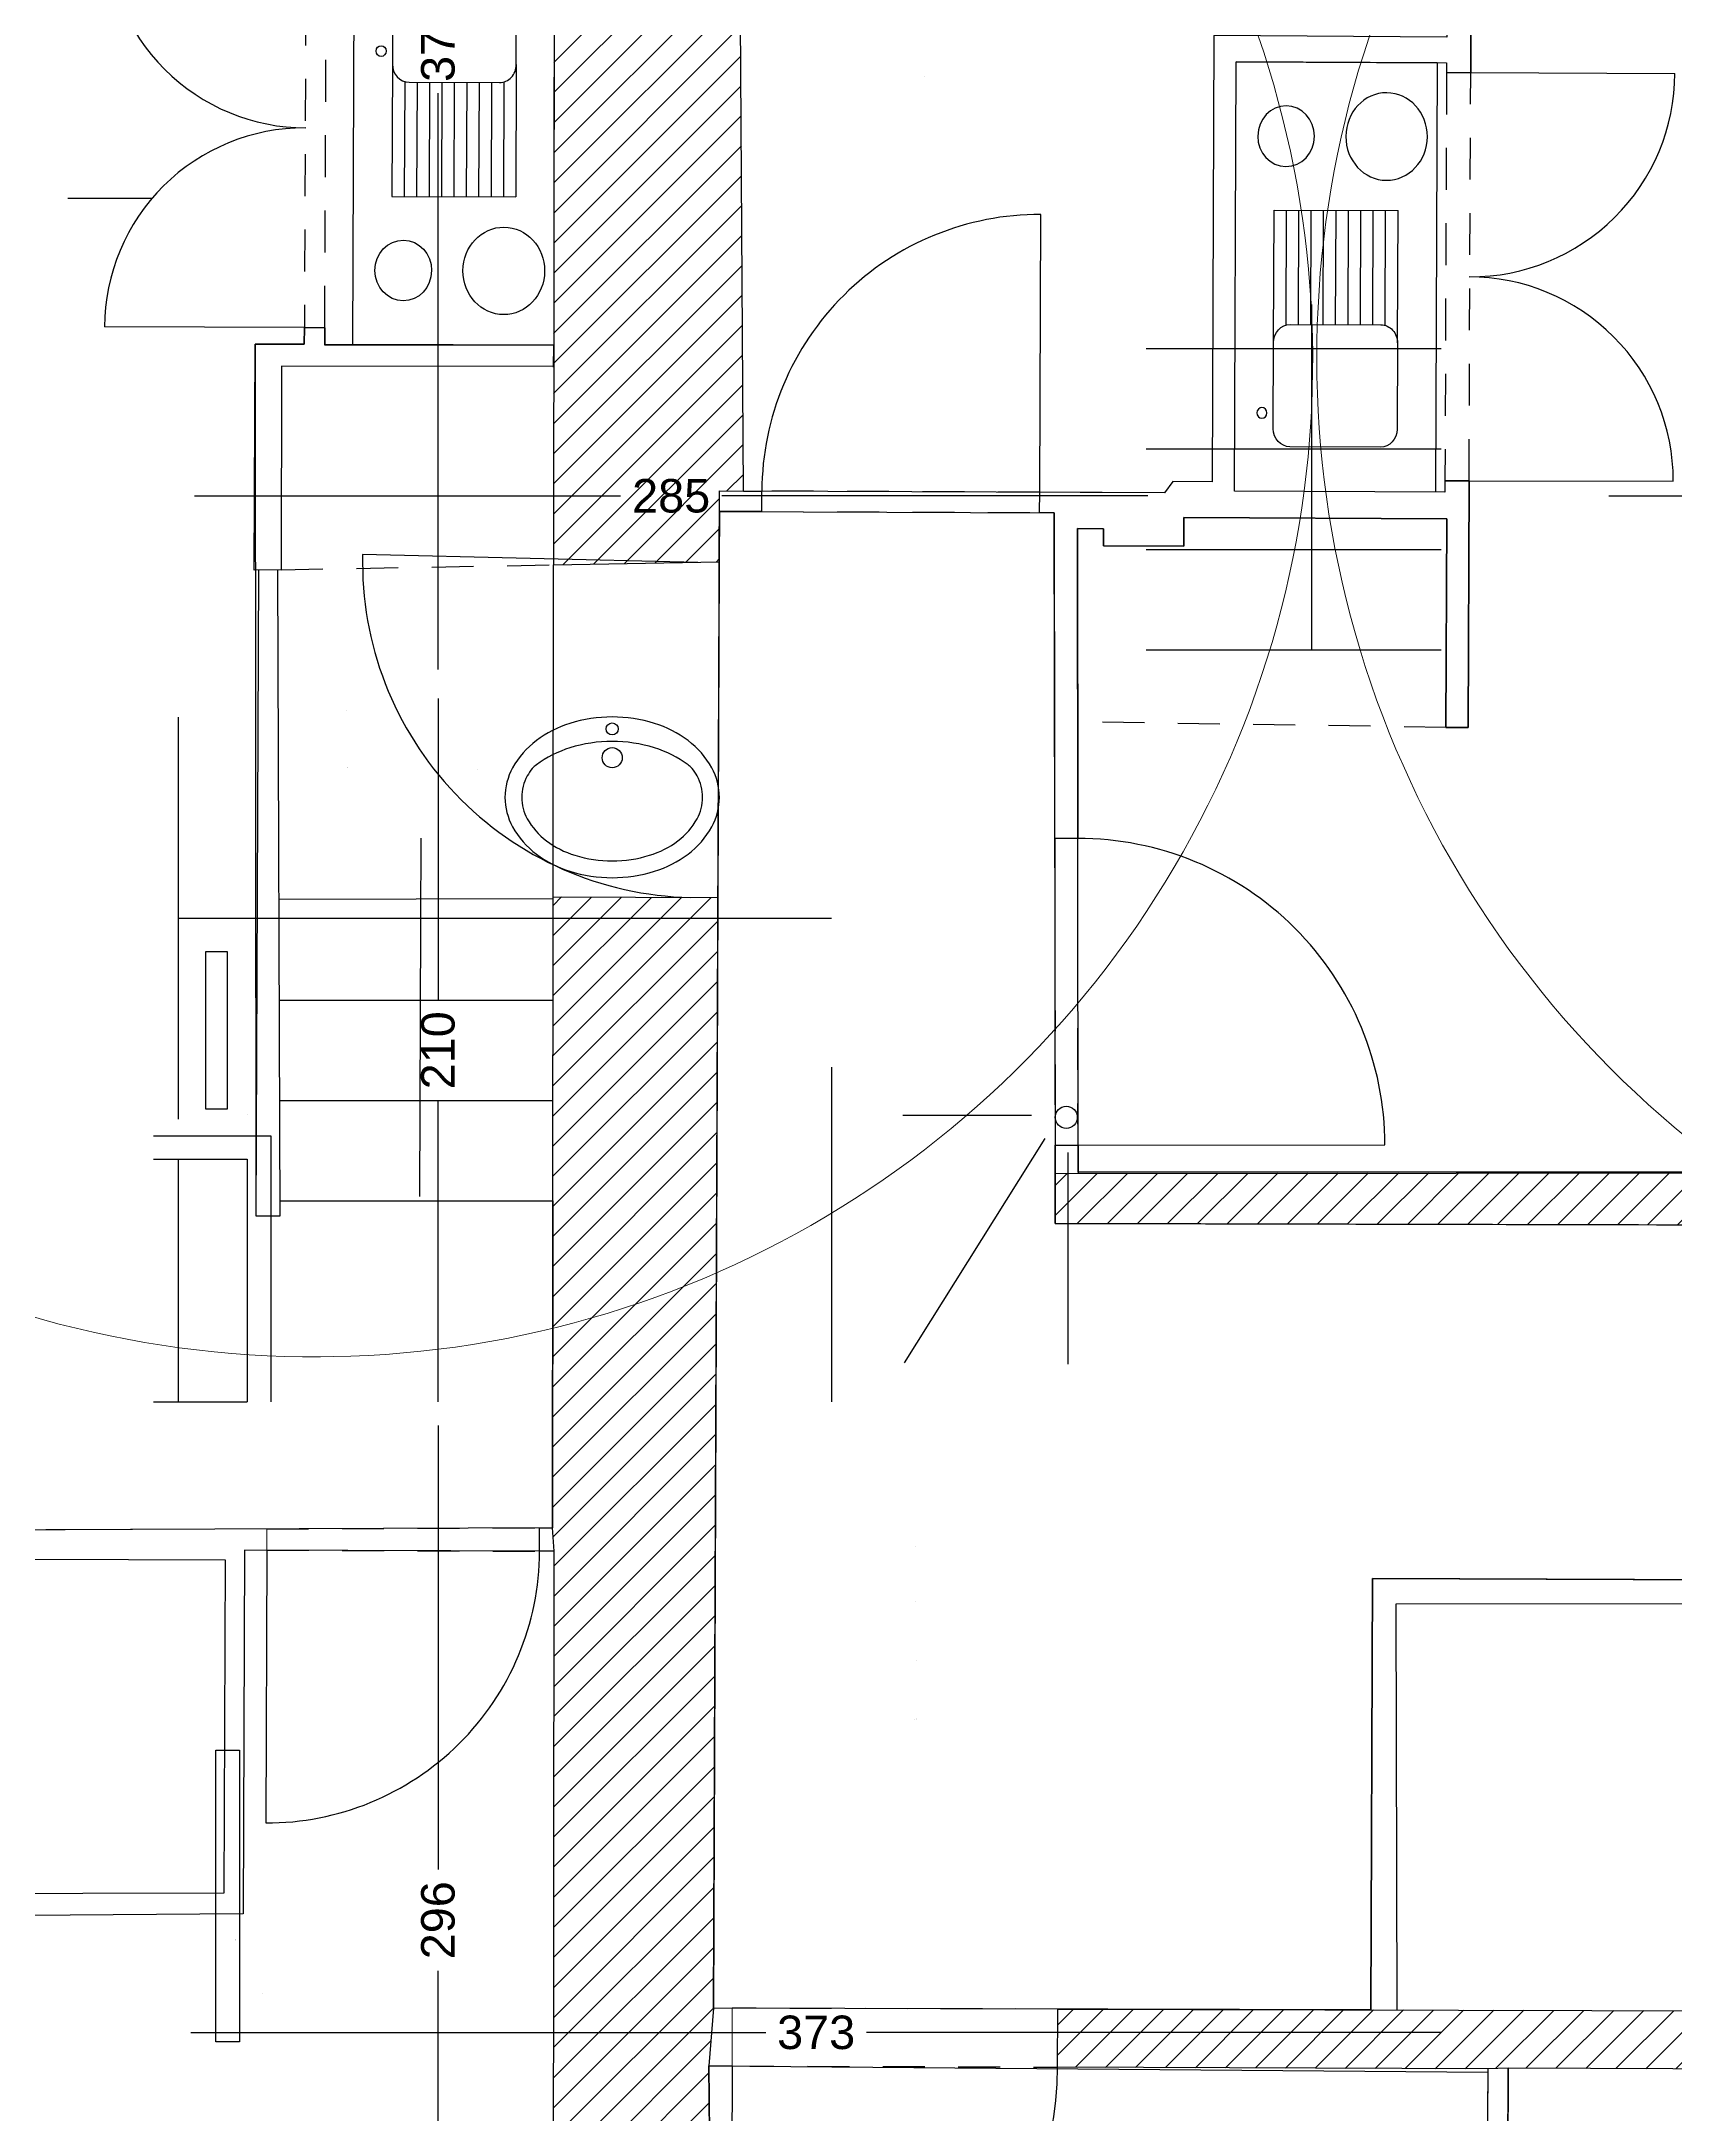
# Model space of a CAD drawing. Header units: metres. Extents: x -305 to 25519, y -357 to 67939.
# Drawn here: x 17.01 to 21.89, y 11.56 to 17.75 of the extents above; entities that cross this region are included whole.
import ezdxf
from ezdxf.enums import TextEntityAlignment as Align

# ---------------------------------------------------------------- set-up
doc = ezdxf.new("R2010")
doc.units = ezdxf.units.M
for name, pattern in [('CACHE', [9.524999999999999, 6.349999999999999, -3.174999999999999]), ('CACHE2', [0.1875, 0.125, -0.0625]), ('PROJECTION', [0.3, 0.12, -0.18])]:
    doc.linetypes.add(name, pattern=pattern)
for name, color, linetype in [('010_mur', 2, 'Continuous'), ('020_cloi', 5, 'Continuous'), ('030_menuiserie', 1, 'Continuous'), ('070_trait-fin', 4, 'Continuous'), ('075_cotation', 10, 'Continuous'), ('077_textes-1', 243, 'Continuous'), ('080_plomb-cvc', 225, 'Continuous')]:
    doc.layers.add(name, color=color, linetype=linetype)
doc.layers.add('020_cloisons', color=5, linetype='Continuous', lineweight=5)
doc.layers.add('091_surfaces', color=60, linetype='Continuous', plot=False)
doc.styles.add('ARIAL', font='arial.ttf')
doc.styles.add('clem', font='swissc.ttf')
doc.styles.get("Standard").update_dxf_attribs({"font": 'arial.ttf'})
doc.dimstyles.get("Standard").update_dxf_attribs({"dimtxt": 10, "dimasz": 8, "dimexe": 50, "dimexo": 20, "dimgap": 4, "dimtad": 1, "dimdec": 0, "dimrnd": 0.5, "dimzin": 9, "dimtxsty": 'Standard', "dimblk": 'ARCHTICK', "dimcen": 0, "dimse1": 1, "dimse2": 1, "dimclrd": 4, "dimclre": 4, "dimclrt": 4, "dimazin": 3, "dimtfac": 1, "dimtdec": 0, "dimtmove": 2, "dimatfit": 3, "dimldrblk": 'NONE', "dimlwd": -1})
pattern_1 = [(45, (-37.410056702258586, -13.210962721703547), (-0.0449012806, 0.0449012806), [])]

# ---------------------------------------------------------------- blocks, each defined once
blk = doc.blocks.new('_ArchTick')
at = {"color": 0, "linetype": 'ByBlock', "const_width": 0.0015}
blk.add_lwpolyline([(-2.665012041860209, -1.479685388051148), (-2.6550120418602092, -1.4696853880511482)], dxfattribs=at)
blk = doc.blocks.new('*D114')
at = {"layer": '075_cotation', "color": 4, "transparency": 16777216}
for p, q in [((17.459352439488292, 11.804025974911493), (19.17488508666028, 11.804025974911493)), ((21.19129085797962, 11.804025974911493), (19.475758210807623, 11.804025974911493))]:
    blk.add_line(p, q, dxfattribs=at)
at = {"layer": 'Defpoints', "color": 0, "transparency": 16777216}
for p in [(17.459352439488292, 13.400140539199631), (21.19129085797962, 13.399977637431443), (21.19129085797962, 11.804025974911493)]:
    blk.add_point(p, dxfattribs=at)
at = {"layer": '075_cotation', "color": 4, "transparency": 16777216, "xscale": 0.08, "yscale": 0.08, "zscale": 8, "rotation": 180}
blk.add_blockref('_ArchTick', (17.459352439488292, 11.804025974911493), dxfattribs=at)
at = {"layer": '075_cotation', "color": 4, "transparency": 16777216, "xscale": 0.08, "yscale": 0.08, "zscale": 8}
blk.add_blockref('_ArchTick', (21.19129085797962, 11.804025974911493), dxfattribs=at)
at = {"layer": '075_cotation', "color": 4, "transparency": 16777216, "insert": (19.32532164873395, 11.804025974911493), "char_height": 0.1, "attachment_point": 5, "style": 'ARIAL'}
blk.add_mtext('\\A1;373', dxfattribs=at)
blk = doc.blocks.new('_None')
blk = doc.blocks.new('*D115')
at = {"layer": '075_cotation', "color": 4, "transparency": 16777216}
for p, q in [((18.19690251520706, 13.617038695068773), (18.19690251520706, 12.290674705509073)), ((18.19690251520706, 10.661732271201764), (18.19690251520706, 11.988096260761463))]:
    blk.add_line(p, q, dxfattribs=at)
at = {"layer": 'Defpoints', "color": 0, "transparency": 16777216}
for p in [(18.19690251520706, 13.617038695068773), (19.459456097268863, 13.617038695068773), (19.459456097268863, 10.661732271201764)]:
    blk.add_point(p, dxfattribs=at)
at = {"layer": '075_cotation', "color": 4, "transparency": 16777216, "xscale": 0.08, "yscale": 0.08, "zscale": 8}
for p, rotation in [((18.19690251520706, 13.617038695068773), 90), ((18.19690251520706, 10.661732271201764), -90.00000000000001)]:
    blk.add_blockref('_ArchTick', p, dxfattribs=dict(at, rotation=rotation))
at = {"layer": '075_cotation', "color": 4, "transparency": 16777216, "insert": (18.19690251520706, 12.139385483135262), "char_height": 0.1, "attachment_point": 5, "rotation": 90, "style": 'ARIAL'}
blk.add_mtext('\\A1;296', dxfattribs=at)
blk = doc.blocks.new('*D116')
at = {"layer": '075_cotation', "color": 4, "transparency": 16777216}
for p, q in [((18.19690251520727, 15.787100543855063), (18.19690251520727, 14.888222416187704)), ((18.19690251520727, 13.687038695068773), (18.19690251520727, 14.585916822736133))]:
    blk.add_line(p, q, dxfattribs=at)
at = {"layer": 'Defpoints', "color": 0, "transparency": 16777216}
for p in [(18.196902515206613, 15.787100543855063), (18.19690251520727, 15.787100543855063), (18.196902515206613, 13.687038695068773)]:
    blk.add_point(p, dxfattribs=at)
at = {"layer": '075_cotation', "color": 4, "transparency": 16777216, "xscale": 0.08, "yscale": 0.08, "zscale": 8}
for p, rotation in [((18.19690251520727, 15.787100543855063), 90), ((18.19690251520727, 13.687038695068773), -90.00000000000001)]:
    blk.add_blockref('_ArchTick', p, dxfattribs=dict(at, rotation=rotation))
at = {"layer": '075_cotation', "color": 4, "transparency": 16777216, "insert": (18.19690251520727, 14.737069619461904), "char_height": 0.1, "attachment_point": 5, "rotation": 90, "style": 'ARIAL'}
blk.add_mtext('\\A1;210', dxfattribs=at)
blk = doc.blocks.new('*D117')
at = {"layer": '075_cotation', "color": 4, "transparency": 16777216}
for p, q in [((18.19690251520749, 19.61601189574955), (18.19690251520749, 17.89550045693937)), ((18.19690251520749, 15.874525170925923), (18.19690251520749, 17.595036609736102))]:
    blk.add_line(p, q, dxfattribs=at)
at = {"layer": 'Defpoints', "color": 0, "transparency": 16777216}
for p in [(18.19690251520749, 19.61601189574955), (18.356142646863308, 19.61601189574955), (18.35565741491796, 15.874525170925923)]:
    blk.add_point(p, dxfattribs=at)
at = {"layer": '075_cotation', "color": 4, "transparency": 16777216, "xscale": 0.08, "yscale": 0.08, "zscale": 8}
for p, rotation in [((18.19690251520749, 19.61601189574955), 90), ((18.19690251520749, 15.874525170925923), -90.00000000000001)]:
    blk.add_blockref('_ArchTick', p, dxfattribs=dict(at, rotation=rotation))
at = {"layer": '075_cotation', "color": 4, "transparency": 16777216, "insert": (18.19690251520749, 17.745268533337722), "char_height": 0.1, "attachment_point": 5, "rotation": 90, "style": 'ARIAL'}
blk.add_mtext('\\A1;374', dxfattribs=at)
blk = doc.blocks.new('*D118')
at = {"layer": '075_cotation', "color": 4, "transparency": 16777216}
for p, q in [((17.46937418940783, 16.39227885293585), (18.740864940715902, 16.39227885293585)), ((20.31575269065972, 16.39227885293585), (19.044261939351642, 16.39227885293585))]:
    blk.add_line(p, q, dxfattribs=at)
at = {"layer": 'Defpoints', "color": 0, "transparency": 16777216}
for p in [(17.46937418940783, 16.41170408116406), (20.31575269065972, 16.41140475308347), (17.46937418940783, 16.39227885293585)]:
    blk.add_point(p, dxfattribs=at)
at = {"layer": '075_cotation', "color": 4, "transparency": 16777216, "xscale": 0.08, "yscale": 0.08, "zscale": 8, "rotation": 180}
blk.add_blockref('_ArchTick', (17.46937418940783, 16.39227885293585), dxfattribs=at)
at = {"layer": '075_cotation', "color": 4, "transparency": 16777216, "xscale": 0.08, "yscale": 0.08, "zscale": 8}
blk.add_blockref('_ArchTick', (20.31575269065972, 16.39227885293585), dxfattribs=at)
at = {"layer": '075_cotation', "color": 4, "transparency": 16777216, "insert": (18.892563440033772, 16.39227885293585), "char_height": 0.1, "attachment_point": 5, "style": 'ARIAL'}
blk.add_mtext('\\A1;285', dxfattribs=at)
blk = doc.blocks.new('*D99')
at = {"layer": '075_cotation', "color": 4, "transparency": 16777216}
for p, q in [((21.691290857979553, 16.39227885293585), (22.0589811331929, 16.39227885293585)), ((22.698895146469, 16.39227885293585), (22.33120487125565, 16.39227885293585))]:
    blk.add_line(p, q, dxfattribs=at)
at = {"layer": 'Defpoints', "color": 0, "transparency": 16777216}
for p in [(22.698895146469, 16.39227885293585), (21.691290857979553, 16.0959891062566), (22.698895146469, 15.951359840764491)]:
    blk.add_point(p, dxfattribs=at)
at = {"layer": '075_cotation', "color": 4, "transparency": 16777216, "xscale": 0.08, "yscale": 0.08, "zscale": 8, "rotation": 180}
blk.add_blockref('_ArchTick', (21.691290857979553, 16.39227885293585), dxfattribs=at)
at = {"layer": '075_cotation', "color": 4, "transparency": 16777216, "xscale": 0.08, "yscale": 0.08, "zscale": 8}
blk.add_blockref('_ArchTick', (22.698895146469, 16.39227885293585), dxfattribs=at)
at = {"layer": '075_cotation', "color": 4, "transparency": 16777216, "insert": (22.19509300222428, 16.39227885293585), "char_height": 0.1, "attachment_point": 5, "style": 'ARIAL'}
blk.add_mtext('\\A1;101', dxfattribs=at)
blk = doc.blocks.new('R+1 Existant')
at = {"layer": '010_mur'}
h = blk.add_hatch(dxfattribs=at)
h.set_pattern_fill('ANSI31', color=4, scale=0.02)
h.set_pattern_definition(pattern_1)
h.paths.add_polyline_path([(-13.54712452687458, 7.868367424609897), (-13.54889003341213, 5.924892285593669), (-13.05424737667596, 5.933618519223819), (-13.05340019593805, 6.145785632439219), (-12.98154450071754, 6.145498714844289), (-12.997186160511228, 8.649966163828793), (-12.984589983760559, 9.198499158337793), (-12.97946217289562, 9.272259181565024), (-12.97119538551986, 11.342588769218422), (-12.894737121839901, 11.342283473185233), (-12.891619306235839, 12.123107812851813), (-11.804457815504467, 12.118766791894162), (-11.805037933875248, 11.982325313996403), (-10.862453014650491, 11.978561590203892), (-10.86187814021232, 12.122532927163702), (-10.807843202213299, 12.122317166687134), (-10.773001586594111, 12.121906286140293), (-10.76979796741136, 12.499809528110632), (-11.57468503097789, 12.500578974907691), (-11.574175238387069, 12.513657684576751), (-11.710971716382447, 12.512307834803943), (-11.711730076350687, 12.498257816173423), (-12.372259680040262, 12.488472950888394), (-12.406210457448362, 12.508731184489733), (-12.499032577815415, 12.506780497131402), (-12.522894778708832, 12.53551147856036), (-12.75520256104322, 12.534364368142851), (-12.75490472290436, 12.608954764991502), (-12.89333176482283, 12.611791117006652), (-12.89440541546373, 12.533398294277722), (-13.19213645064232, 12.484083618377914), (-13.555917248992081, 12.481874511392382), (-13.53863806790749, 8.245270460756148), (-13.6821056631178, 8.242795422472701), (-13.68358072028884, 8.21232620895069), (-17.45094311784687, 8.238737074572128), (-17.45247965153187, 8.272161079279178), (-17.66123324933691, 8.265475588808767), (-17.667951406688697, 8.046615409551015), (-17.64457418415095, 8.046522064645252), (-17.64792629934938, 7.834332621678769), (-17.70812213583715, 7.813687097233343), (-17.71077342823261, 7.776938103502763), (-17.73085103540496, 7.766993138421677), (-17.72243273203716, 7.058094335620117), (-17.271166506367948, 7.056292437790836), (-17.267864582840808, 7.883224280816213)])
h = blk.add_hatch(dxfattribs=at)
h.set_pattern_fill('ANSI31', color=4, scale=0.02)
h.set_pattern_definition(pattern_1)
h.paths.add_polyline_path([(-17.28631225777037, 4.0278565000768864), (-17.282853479815998, 4.128279074980965), (-17.27717608338044, 5.551257401747426), (-17.70455903233418, 5.552963934935979), (-17.69576835363147, 4.812707693754055), (-17.642410968028088, 4.813937359137634), (-17.6404976626908, 4.570802296847541), (-17.668624307553358, 4.568750902070022), (-17.66882697908357, 4.349012606968609), (-17.63964852955334, 4.347505398751091), (-17.6447258035756, 4.029287638598616)])
h.paths.add_polyline_path([(-17.05957412333973, 1.8771274251150323), (-17.29159721039719, 1.875311684591288), (-17.28905162326188, 1.2805417610576844), (-17.68780779870009, 1.2788351032997887), (-17.70714248684529, 1.9790322919921892), (-17.683327140288487, 1.9900867948375534), (-17.681770318876257, 2.007921139913378), (-17.651958623097048, 2.032331365320133), (-17.6267048845669, 2.0314876739429018), (-17.63212304246099, 2.2903299615238213), (-17.66173022365761, 2.291040949538583), (-17.66259093492092, 2.5166002555191516), (-17.6302469513872, 2.518252150009794), (-17.63305131444122, 2.814775279305176), (-17.291143156969987, 2.8180088701953347), (-17.29121598585542, 2.799769645827182), (-17.052459340070378, 2.798816295338329)])
h.paths.add_polyline_path([(-17.61804934940392, -1.2474363171556617), (-17.64577849843881, -0.24323743619926996), (-17.28253657386176, -0.24168277785400316), (-17.278949805787228, -1.0797220553111402), (-13.55084236026767, -1.0946083200108843), (-13.5466908650543, 2.9794908102945192), (-13.55150182396322, 3.049825481944717), (-13.549790704806181, 4.93343077992613), (-13.05824894359812, 4.931468063343637), (-13.07149049333897, 1.6152618087122392), (-13.085077358123849, 1.4431773799640357), (-13.045997896383959, -2.5410611844294184), (-13.59832634867958, -2.535954220874264), (-13.6015783745654, -1.827889913133695), (-13.717906037115421, -1.8242684776635725), (-13.702145578346212, -1.4571971529642178), (-17.426757306942118, -1.4448052998274217), (-17.437137987848438, -1.474107712203404), (-17.66001204186021, -1.4746853880511481), (-17.65764940308301, -1.2502126560307807)])
h.paths.add_polyline_path([(-10.893363628236294, -5.757968302533554), (-10.829610028206263, -6.120839350369206), (-10.820030641008234, -6.164803270734993), (-11.345958657534176, -6.295703517895889), (-11.365444964872404, -6.207985536894411), (-12.74038062141157, -6.443215566566215), (-13.555917249561348, -6.522433814381657), (-13.55020196048335, -4.49289993832208), (-13.58933912837496, -4.492743664416777), (-13.59238082385662, -3.830474605765048), (-13.03344231715753, -3.8211305795804953), (-13.01114592332484, -6.094297818841879)])
h.paths.add_polyline_path([(-9.230897761624838, -5.23606986646293), (-7.964160262261538, -5.014469897450182), (-7.945069575965718, -0.23340930804581217), (-7.938551705405951, -0.15919241008174212), (-7.935186705963098, 0.6835360554396179), (-7.26437591957143, 0.680857521147118), (-7.26326825835884, 0.958259503289737), (-7.029752097120291, 0.957327078118106), (-7.0297886571274635, 0.9484639120996867), (-6.972101787750253, 0.947220724378421), (-6.9724095726377335, 0.44597880486500796), (-7.5801400465386894, 0.44105761826911394), (-7.575870283202349, -5.083503872569272), (-7.521769437039074, -5.0837198961971435), (-7.511198155326747, -5.6021617883257555), (-8.039699792075153, -5.685885436515818), (-8.046164502621286, -5.659562593708689), (-9.280028803467975, -5.869339873120335), (-9.270059892454265, -5.909929822356354), (-9.778977584311397, -6.006231421913398), (-9.790303036290751, -5.959217467679119), (-9.8068282447604, -5.9617872909609275), (-9.86801091838759, -5.595129855703124), (-9.210619709623824, -5.490728157987759)])
h.paths.add_polyline_path([(-12.043302765551381, 1.6125394920152032), (-7.260497501372992, 1.5998761321618797), (-7.260620286626182, 1.6935307554685277), (-7.026714037903039, 1.693837415549206), (-7.027936660736559, 1.397439520953049), (-7.261510896220097, 1.3983721795122261), (-7.261414682757204, 1.4224678190564743), (-10.698802952309743, 1.436193246840558), (-10.759548899368857, 1.433891589413688), (-12.04399562404382, 1.4390203606366407)])
h.paths.add_polyline_path([(-7.022889106824586, 2.621107451379357), (-7.024804522529886, 2.1567572308778473), (-7.261227189455566, 2.15644727175968), (-7.2618376717858695, 2.622093099970662)])
h.paths.add_polyline_path([(-7.263390909133486, 3.947511606450862), (-12.051565095104998, 3.9579832735002847), (-12.050967380682303, 4.107674630263499), (-7.263390909133486, 4.111333636758646), (-7.263390909133486, 4.365127333908312), (-7.015693794014187, 4.365452076335785), (-7.018002261555376, 3.805815121909109), (-7.263390909133486, 3.806827334890549)])
h.paths.add_polyline_path([(-9.643212747523613, 12.498732547962282), (-9.765646328713592, 12.498849590627213), (-9.7731454227036, 12.110115172550282), (-7.9785595563106835, 12.088951962718562), (-7.93018076448916, 12.043812177979413), (-7.893882744118127, 10.932679209369963), (-7.901154705533008, 9.229060792621452), (-7.910720042784924, 9.156948811401232), (-7.925115054281269, 5.551870493690803), (-7.010815448928588, 5.548099065137938), (-7.010752239893954, 5.563422699108051), (-6.955629511415863, 5.5605758335063005), (-6.952782119174627, 6.073450435107805), (-7.584127700582867, 6.07864264337797), (-7.547094440292167, 11.989220695322143), (-7.505382920420997, 11.989054141874652), (-7.503020374584484, 12.496570064331753), (-7.69344260129521, 12.500641207154981), (-7.694009453679792, 12.576321055828592), (-7.831363498128303, 12.575130400572812), (-7.835963350128987, 12.511648707437123), (-8.031595619573455, 12.507404099041304), (-8.032625872598038, 12.489204143323294), (-8.145605431948534, 12.490613060111352), (-8.14569724758043, 12.467618891516464), (-8.84038248670866, 12.464849633132543), (-8.843461948097865, 12.485968030805523), (-8.95313553702228, 12.488516867854633), (-8.954244894702532, 12.474802255795222), (-9.642349643714516, 12.482975319251853)])
blk.add_line((-13.05364349101906, 6.084855050935149), (-13.054247375647499, 5.933618519584124))
for points in [[(-13.54712452687458, 7.868367424609897), (-13.54889003341213, 5.924892285593669), (-13.05424737667596, 5.933618519223819), (-13.05340019593805, 6.145785632439219), (-12.98154450071754, 6.145498714844289), (-12.997186160511228, 8.649966163828793)], [(-17.61804934940392, -1.2474363171556617), (-17.64577849843881, -0.24323743619926996), (-17.28253657386176, -0.24168277785400316), (-17.278949805787228, -1.0797220553111402), (-13.55084236026767, -1.0946083200108843), (-13.5466908650543, 2.9794908102945192), (-13.55150182396322, 3.049825481944717), (-13.549790704806181, 4.93343077992613), (-13.05824894359812, 4.931468063343637), (-13.07149049333897, 1.6152618087122392), (-13.085077358123849, 1.4431773799640357), (-13.045997896383959, -2.5410611844294184), (-13.59832634867958, -2.535954220874264), (-13.6015783745654, -1.827889913133695), (-13.717906037115421, -1.8242684776635725), (-13.702145578346212, -1.4571971529642178), (-17.426757306942118, -1.4448052998274217), (-17.437137987848438, -1.474107712203404), (-17.66001204186021, -1.4746853880511481), (-17.65764940308301, -1.2502126560307807), (-17.61804934940392, -1.2474363171556617)], [(-12.043302765551381, 1.6125394920152032), (-7.260497501372992, 1.5998761321618797), (-7.260620286626182, 1.6935307554685277), (-7.026714037903039, 1.693837415549206), (-7.027936660736559, 1.397439520953049), (-7.261510896220097, 1.3983721795122261), (-7.261414682757204, 1.4224678190564743), (-10.698802952309743, 1.436193246840558), (-10.759548899368857, 1.433891589413688), (-12.04399562404382, 1.4390203606366407), (-12.043302765712397, 1.6125394921834233)]]:
    blk.add_lwpolyline(points, dxfattribs=at)
blk.add_lwpolyline([(-7.263390909133486, 3.947511606450862), (-12.051565095104998, 3.9579832735002847), (-12.050967380682303, 4.107674630263499), (-7.263390909133486, 4.111333636758646), (-7.263390909133486, 4.365127333908312), (-7.015693794014187, 4.365452076335785), (-7.018002261555376, 3.805815121909109), (-7.263390909133486, 3.806827334890549)], close=True, dxfattribs=at)
at = {"layer": '020_cloi'}
for p, q in [((-10.804033707394229, 9.168501759651843), (-10.811115664951759, 7.394900258658161)), ((-11.577394525410673, 7.505766063495976), (-11.582715399206608, 6.1732096652497415)), ((-11.516246908812064, 6.145043117967143), (-11.511128159744295, 7.426979679559301)), ((-11.511128159744295, 7.426979679559301), (-10.882975406390578, 7.424471476160107)), ((-10.882975406390578, 7.424471476160107), (-10.88309233599528, 7.395187660515367)), ((-10.883092335673318, 7.395187660178927), (-10.8111156637959, 7.39490025879728)), ((-14.292493992055421, 6.583630128834921), (-14.292295274574391, 6.633396779449104)), ((-14.292295274574391, 6.633396779449104), (-14.23139971521315, 6.633153624346887)), ((-14.23139971521315, 6.633153624346887), (-14.23159681829729, 6.583791200803681)), ((-14.44206850566766, 5.909135286164528), (-14.43937291829843, 6.584216613307364)), ((-14.43937291829843, 6.584216613307364), (-14.292493992055421, 6.583630128834921)), ((-14.23159681829729, 6.583791200803681), (-13.54797040996313, 6.581061494291207)), ((-13.54835395269711, 6.515011619620198), (-13.54797040964116, 6.581061493954767)), ((-14.36065648432068, 6.518255128712918), (-14.36194559503816, 5.9105487736777285)), ((-13.548351677611679, 6.517517208350181), (-14.36065648432068, 6.518255128712918)), ((-12.98154450071754, 6.145498714844289), (-12.92680340144357, 6.145280134720668)), ((-12.927046696041609, 6.084349552711936), (-12.926803401604518, 6.145280134888889)), ((-12.097619050426694, 6.081037662949239), (-12.09737575496587, 6.141968246750475)), ((-11.724483309801254, 6.140479293096723), (-12.0973757551557, 6.141968245601891)), ((-11.700150862716947, 6.173678584155278), (-11.724483309801254, 6.140479293096723)), ((-11.582715399206608, 6.1732096652497415), (-11.700150862716947, 6.173678584155278)), ((-10.888094155809195, 6.142534913587733), (-11.516246908812064, 6.145043117967143)), ((-10.887961347189304, 6.1757953849397005), (-10.888094155809195, 6.142534913587733)), ((-10.887961347028286, 6.175795384771481), (-10.815984676145781, 6.175507983082353)), ((-10.815984675472974, 6.175507983726273), (-10.818923556615374, 5.439496262286848)), ((-12.927046695719648, 6.084349552375498), (-13.05364349101906, 6.084855050935149)), ((-12.054313328371173, 6.080864744322316), (-12.097619050587637, 6.081037663117458)), ((-12.052663522519252, 5.107932561737252), (-12.054313328049211, 6.080864743986021)), ((-11.90730321694373, 6.032904202065982), (-11.985019435130125, 6.033214522399357)), ((-11.985019435130125, 6.033214522399357), (-11.984025123876018, 5.1080063265041105)), ((-11.907505526731512, 5.982237846268108), (-11.90730321694373, 6.032904202065982)), ((-11.666953412313925, 6.0661142646505315), (-11.667292159113385, 5.981278679400857)), ((-10.88258508633542, 6.062982297697452), (-11.666953412313925, 6.0661142646505315)), ((-10.885073600869765, 5.439760397430218), (-10.88258508633542, 6.062982297697452)), ((-11.667292159113385, 5.981278679400857), (-11.907505526731512, 5.982237846268108)), ((-14.36194559503816, 5.9105487736777285), (-14.44206850566766, 5.909135286164528)), ((-14.42936370439969, 5.909359418647947), (-14.437062280005302, 3.98133247463571)), ((-14.36473469045373, 3.9810436733395913), (-14.37105212642647, 5.910388121173309)), ((-10.818923556615374, 5.439496262286848), (-10.885073600869765, 5.439760397430218)), ((-11.984025123876018, 5.1080063265041105), (-12.052663522519252, 5.107932561737252)), ((-12.051110279395836, 4.191944884664261), (-11.98304072055773, 4.192018039467511)), ((-12.050967380682303, 4.107674630263499), (-12.051110279395836, 4.191944884664261)), ((-11.98304072055773, 4.192018039467511), (-11.982950108389014, 4.107703139854129)), ((-14.437062280005302, 3.98133247463571), (-14.36473469045373, 3.9810436733395913)), ((-13.59028791472181, 3.0496592388479624), (-13.55150182396322, 3.049825481944717)), ((-13.58998790283713, 2.9796636958193266), (-13.59028791472181, 3.0496592388479624)), ((-13.5466908650543, 2.9794908102945192), (-13.58998790283713, 2.9796636958193266)), ((-11.109065434168407, 1.6100659273848579), (-11.103920228362076, 2.898628282058343)), ((-11.103920228362076, 2.898628282058343), (-8.586035316879824, 2.888574415397597)), ((-8.661719167648226, 2.82375085185311), (-11.034556652318606, 2.8220643034143715)), ((-11.034556652318606, 2.8220643034143715), (-11.031767400324862, 1.609861265814398)), ((-10.759548899368857, 1.433891589413688), (-10.772991655203624, -0.2221174673634232))]:
    blk.add_line(p, q, dxfattribs=at)
at = {"layer": '020_cloi', "color": 0, "ltscale": 0.5}
blk.add_line((-10.911141244047721, 7.424584837886506), (-11.511128160417176, 7.426979678915522), dxfattribs=at)
at = {"layer": '020_cloi', "linetype": 'CACHE'}
blk.add_line((-10.705146107457004, -0.15238782909596904), (-10.698802952309743, 1.436193246840558), dxfattribs=at)
at = {"layer": '020_cloisons'}
for p, q in [((-15.31641775508415, 3.0422607820067786), (-14.404690851749141, 3.04616858287045)), ((-14.404690851749141, 3.04616858287045), (-14.404419740356419, 2.9829157054888493)), ((-14.47081612945429, 2.9831808251816248), (-14.475151822803848, 1.897352313769661)), ((-14.404419740356419, 2.9829157054888493), (-14.47081612945429, 2.9831808251816248)), ((-14.475151822803848, 1.897352313769661), (-15.60255000619687, 1.8885296439300867)), ((-13.07149049333897, 1.6152618087122392), (-13.01520119546167, 1.6151127725213876)), ((-13.015657160618389, 1.44290018668049), (-13.01520119594457, 1.6151127730260493)), ((-13.085077358123849, 1.4431773799640357), (-13.015657160457371, 1.44290018651227))]:
    blk.add_line(p, q, dxfattribs=at)
blk.add_lwpolyline([(-15.394615301488122, 2.957008317924046), (-14.52874266382929, 2.953550903571886), (-14.53271451460274, 1.9588428053901588), (-15.60308054860052, 1.956324496468878)], dxfattribs=at)
at = {"layer": '030_menuiserie'}
for p, q in [((-10.811115664629796, 7.394900258321723), (-10.201419528997175, 7.392465755818412)), ((-12.097375754321948, 6.141968246077594), (-12.094063866387842, 6.971395890909481)), ((-14.29229527290674, 6.633396780400508), (-14.888769949955929, 6.635778490120865)), ((-10.815984675122053, 6.17550798470649), (-10.206283741504777, 6.1752333956059005)), ((-13.117640202458679, 5.932500175611349), (-14.11834284506138, 5.955620896584879)), ((-11.98304072123061, 4.192018038823589), (-11.067052434222896, 4.1930024408252216)), ((-14.404419740195411, 2.982915705320629), (-14.40767174820448, 2.168483868423646)), ((-13.01565715965244, 1.4429001856711698), (-13.01953698352601, 0.47123865002256893))]:
    blk.add_line(p, q, dxfattribs=at)
for centre, radius, start, end in [((-14.28753184879966, 7.826346137031216), 0.5964794320439049, 179.9741959079642, -90.0258040828644), ((-10.811115664629796, 7.394900258321723), 0.6097009957810301, -90.22877953424518, -0.22877951506847133), ((-14.29229527290674, 6.633396780400508), 0.5964794320439047, 89.7712204565834, 179.7712204757601), ((-12.097375754321948, 6.141968246077594), 0.8294342569262283, 89.77122031567622, 179.7712203248478), ((-10.815984675122053, 6.17550798470649), 0.6097009957810301, -0.025804111212354604, 89.9741959171356), ((-13.117640202458679, 5.932500175611349), 1.000969703346948, 178.6764458889935, -91.32355409265891), ((-11.98304072123061, 4.192018038823589), 0.9159888160160113, 0.061575093531463516, 90.06157511187426), ((-14.404419740195411, 2.982915705320629), 0.8144383292776668, -90.22877953424518, -0.22877952423986792), ((-13.01565715965244, 1.4429001856711698), 0.971669281752768, -90.22877960928454, -0.22877961011820297)]:
    blk.add_arc(centre, radius, start, end, dxfattribs=at)
at = {"layer": '070_trait-fin', "linetype": 'CACHE2'}
for p, q in [((-14.28753185076031, 7.826346137732909), (-14.292295274574391, 6.633396779449104)), ((-14.23139971421831, 6.633153624654515), (-14.22663628943828, 7.826102981929145)), ((-10.88309233599528, 7.395187660515367), (-10.887961347028286, 6.175795384771481)), ((-10.815984674478132, 6.1755079840337554), (-10.8111156637959, 7.39490025879728)), ((-12.09737575496587, 6.141968246750475), (-12.926803401604518, 6.145280134888889)), ((-12.927046696041609, 6.084349552711936), (-12.097619050426694, 6.081037662949239)), ((-14.36194559484826, 5.9105487748261645), (-13.5488900342461, 5.92489228494669)), ((-10.885073600869765, 5.439760397430218), (-11.984399133631777, 5.456023085246123)), ((-12.052663522358236, 5.107932561569033), (-12.051110279395836, 4.191944884664261)), ((-11.983040720235842, 4.192018039131071), (-11.984025123876018, 5.1080063265041105)), ((-14.404690851427258, 3.046168582534009), (-13.590287914882829, 3.0496592390161816)), ((-14.404419740195411, 2.982915705320629), (-13.58998790283713, 2.9796636958193266)), ((-12.043536196801979, 1.612540111068956), (-13.01520119530065, 1.615112772353168)), ((-13.015657160618389, 1.44290018668049), (-12.043995623345362, 1.4390203617833324))]:
    blk.add_line(p, q, dxfattribs=at)
at = {"layer": '070_trait-fin', "linetype": 'CACHE'}
for p, q in [((-13.549790704806181, 4.93343077992613), (-13.548890033602179, 5.92489228427381)), ((-13.05424737465273, 5.933618519891606), (-13.05824894311521, 4.9314680628389755))]:
    blk.add_line(p, q, dxfattribs=at)
at = {"layer": '070_trait-fin'}
for p, q in [((-13.94467212566447, 4.855692482722805), (-13.943644772026639, 5.108953787463106)), ((-14.367831588409429, 4.926836173107002), (-13.549795137067742, 4.92855195932847)), ((-13.9479841880294, 4.039208601599675), (-13.94467212566447, 4.855692482722805)), ((-14.36684474288861, 4.625453573398554), (-13.55007115328462, 4.624711594529508)), ((-14.36586428397302, 4.32602147703612), (-13.55034316483168, 4.325280635025846)), ((-14.364882889755501, 4.026303963581158), (-13.550615435236502, 4.025564261574473))]:
    blk.add_line(p, q, dxfattribs=at)
at = {"layer": '080_plomb-cvc', "ltscale": 0.5}
for p, q in [((-14.14795731899579, 6.583458125843027), (-14.14281427034144, 7.871480317126405)), ((-14.02858828986133, 7.677811549526233), (-14.02961647221153, 7.420207266535581)), ((-13.65961941968217, 7.41873058063633), (-13.65859123649814, 7.676334864102538)), ((-14.02961647221153, 7.420207266535581), (-14.03119258410483, 7.025323012719602)), ((-13.99282360251916, 7.368238418673428), (-13.99419287833549, 7.0251753443983045)), ((-13.696825959860831, 7.36705707036832), (-13.698195235838169, 7.02399399626127)), ((-13.65961941968217, 7.41873058063633), (-13.66119553090266, 7.0238463274642715)), ((-10.911141244047721, 7.424584837886506), (-10.91625999707696, 6.142647379363188)), ((-13.979831070514741, 7.366341452020571), (-13.70983322074553, 7.365263870965428)), ((-13.95583126152643, 7.366245667002223), (-13.95719317340004, 7.025027675601304)), ((-13.918831555917969, 7.3660979988491455), (-13.92019346779172, 7.024880007448083)), ((-13.88183185082158, 7.365950329883926), (-13.883193762856209, 7.024732338651084)), ((-13.844832145213259, 7.365802661730848), (-13.84619405708694, 7.024584670329785)), ((-13.807832440277739, 7.365654992933852), (-13.80919435215135, 7.024437001532789)), ((-13.7708327345084, 7.365507324612409), (-13.772194646543031, 7.024289333379711)), ((-13.733833029572889, 7.365359655815411), (-13.735194941446501, 7.024141664414492)), ((-14.03119258410483, 7.025323012719602), (-13.66119553090266, 7.0238463274642715)), ((-11.399473229275063, 6.589312169354381), (-11.397895808984941, 6.984196417848288)), ((-11.397895808984941, 6.984196417848288), (-11.027898761412107, 6.982718320127898)), ((-11.362266517482166, 6.640985538023816), (-11.36089610434614, 6.9840486079306)), ((-11.325259442477655, 6.6426828110039065), (-11.32389639970741, 6.983900798013057)), ((-11.288259737166046, 6.642535001730286), (-11.28689669522948, 6.983752988263733)), ((-11.25126003252717, 6.642387191812595), (-11.24989698991787, 6.983605178989819)), ((-11.21426032788837, 6.642239381894907), (-11.212897285278997, 6.983457369072276)), ((-11.177260623249568, 6.642091571977362), (-11.175897580640193, 6.983309559154732)), ((-11.140260918610693, 6.6419437620596735), (-11.138897876001392, 6.983161749237043)), ((-11.103261213460101, 6.641795952954126), (-11.101898171362592, 6.983013939319354)), ((-11.066268879186865, 6.639803060138657), (-11.06489846605091, 6.982866130045586)), ((-11.029476181702158, 6.5878340716339885), (-11.027898761412107, 6.982718320127898)), ((-11.349259250599536, 6.642778688056861), (-11.07926140533822, 6.641700075901172)), ((-13.54797040999201, 6.5810614929744045), (-14.14795731899579, 6.583458125843027)), ((-11.400502264728383, 6.331707890095423), (-11.399473229275063, 6.589312169354381)), ((-11.029476181702158, 6.5878340716339885), (-11.030505217155552, 6.330229792375031)), ((-11.080719200107596, 6.2767622005744474), (-11.350717045207967, 6.2778408125620615))]:
    blk.add_line(p, q, dxfattribs=at)
for centre, major_axis, ratio in [((-14.06327198679453, 7.459230632127438), (-6.4295743951207e-05, -0.01610020015861039), 0.9316580253721514), ((-13.697082702588489, 6.802824103793101), (-0.000521765933974589, -0.1306716887862951), 0.9316579869726507), ((-13.99707349558284, 6.804021389012341), (-0.000362311787551954, -0.09073850180311897), 0.9316579794197871)]:
    blk.add_ellipse(centre, major_axis=major_axis, ratio=ratio, dxfattribs=at)
for centre, major_axis, ratio, start_param, end_param in [((-13.979616870495041, 7.420007714435489), (-0.00021429186374565898, -0.053667335330985964), 0.9316579820917923, 4.7123907435660755, 1.7545831723e-06), ((-13.709619021398648, 7.418930132736424), (-0.000214287870526593, -0.053667334700303146), 0.9316579933169997, 1.6881748808e-06, 1.570798020699357)]:
    blk.add_ellipse(centre, major_axis=major_axis, ratio=ratio, start_param=start_param, end_param=end_param, dxfattribs=at)
at = {"layer": '080_plomb-cvc', "ltscale": 0.5, "extrusion": (-0, 0, -1)}
for centre, major_axis, ratio in [((-11.06201974176871, 7.20402008464138), (-0.000521780668038903, -0.1306716879132692), 0.9316579927775577), ((-11.36201052989225, 7.205218515073502), (-0.000362320078661202, -0.09073850112338504), 0.9316579952270762), ((-11.434125325617243, 6.378823344675329), (-6.4300350568323e-05, -0.01610020014021376), 0.9316579837422484)]:
    blk.add_ellipse(centre, major_axis=major_axis, ratio=ratio, dxfattribs=at)
for centre, major_axis, ratio, start_param, end_param in [((-11.349473628119268, 6.589112426572248), (-0.000214295500987798, -0.05366733492748649), 0.9316579925841391, 1.57079805347003, 3.141594379510172), ((-11.079475782185073, 6.588033815060333), (-0.00021429410202989803, -0.05366733445400852), 0.9316579884115533, 3.141594390813118, 4.712390743360981), ((-11.43343930422325, 6.550558815710392), (-6.4279475908003e-05, -0.01610020087019601), 0.9316579979953487, 5.893536548e-07, 5.893536538792432e-07), ((-11.433782315000753, 6.464691080276969), (-8.571366523566999e-05, -0.021466934359028793), 0.9316579716461664, 1.879025311e-07, 1.879025308682003e-07), ((-11.350502664245397, 6.331508146669075), (-0.000214294033413188, -0.053667334624006226), 0.931657985465218, 1.9165057796e-06, 1.570798090974125), ((-11.080504818311274, 6.330429535157309), (-0.00021429165440242, -0.05366733460340407), 0.9316579961355286, 4.712391246271022, 1.4470324914e-06)]:
    blk.add_ellipse(centre, major_axis=major_axis, ratio=ratio, start_param=start_param, end_param=end_param, dxfattribs=at)
at = {"layer": '091_surfaces'}
for points in [[(-12.984581385658998, 9.198873584839742), (-11.584409290582881, 9.193282724141604), (-11.549555200518336, 9.180143985759063), (-10.875166360860204, 9.177451162743672), (-10.881862277453656, 7.500529241802578), (-11.577394525410673, 7.505766063495976), (-11.582715412893263, 6.173209665304391), (-11.700150862716947, 6.173678584155278), (-11.724483309801254, 6.140479293096723), (-12.98154450071754, 6.145498714844289), (-12.997186160511228, 8.649966163828793)], [(-11.9829540032981, 4.1113273581252034), (-11.985019435130125, 6.033214522399357), (-11.907303216939882, 6.032904203029396), (-11.907505526624696, 5.982237846267678), (-11.667292159114655, 5.981278679083383), (-11.666953412313925, 6.0661142646505315), (-10.882585086345566, 6.06298229515682), (-10.885073600869765, 5.439760397430218), (-10.818923556615374, 5.439496262286848), (-10.815984673652615, 6.1755079830723965), (-10.887961347028927, 6.1757953846114795), (-10.888094155809195, 6.142534913587733), (-11.516246908820099, 6.1450431159553265), (-11.511130073415694, 7.4269796865512365), (-10.882975406377792, 7.424471479362701), (-10.883092336070055, 7.395187660180515), (-10.811115664953096, 7.394900258323014), (-10.804033712672911, 9.168501759672923), (-7.9068941907649055, 9.161206024922434), (-7.925115054281269, 5.551870493690803), (-7.265675170588834, 5.549150345512135), (-7.271606100271898, 4.1113273581252034)], [(-13.55150182396322, 3.049825481944717), (-15.31641775508415, 3.0422607820067786), (-15.311992365890799, 4.150552537430485), (-17.28285853418358, 4.128147666798032), (-17.267864572644097, 7.883224280775499), (-14.28735225796927, 7.871323142234592), (-14.287372514120518, 7.826346065272274), (-14.22663628992327, 7.826102981931079), (-14.22645669745236, 7.871079987224535), (-13.54712452687458, 7.868367424609897), (-13.54797040963922, 6.581061494289914), (-14.231607717956061, 6.581061494289914), (-14.23139971521315, 6.633153624346887), (-14.29229527290674, 6.633396780400508), (-14.29249399010287, 6.583630128827124), (-14.439372918296879, 6.584216613696023), (-14.437062280005302, 3.98133247463571), (-14.36473851029552, 3.981043688592076), (-14.36488289052554, 4.026303963581858), (-13.55061476389913, 4.026303963581858)], [(-11.109065434168238, 1.6100659274274398), (-13.07149049333897, 1.6152618087122392), (-13.05364349101906, 6.084855050935149), (-12.054313328049211, 6.080864743986021), (-12.051565095104998, 3.9579832735002847), (-9.807470695321353, 3.9530754702382533), (-9.80092597272276, 2.8934254507271038), (-11.103920228358922, 2.8986282828488075)], [(-13.5466908650543, 2.9794908102945192), (-14.47081612945429, 2.9831808251816248), (-14.475151822803848, 1.897352313769661), (-17.05957412333973, 1.8771274251150323), (-17.29159721039719, 1.875311684591288), (-17.278949805787228, -1.0797220553111402), (-13.55084236026767, -1.0946083200108843)], [(-7.261414682757204, 1.4224678190564743), (-10.698802952309743, 1.436193246840558), (-10.705146107457004, -0.15238782909596904), (-7.938551705405951, -0.15919241008174212), (-7.935190074965444, 0.682692324489035), (-7.264368593234106, 0.682692324489035)]]:
    blk.add_lwpolyline(points, close=True, dxfattribs=at)
for points in [[(-17.28626548356504, 4.039570605278131), (-15.39017644289455, 4.068673403892609), (-15.39461530220925, 2.9570083179269253), (-14.528742663824682, 2.953550904727249), (-14.53271451460274, 1.9588428053901588), (-17.05899033134326, 1.9527551097970544), (-17.052459340070378, 2.798816295338329), (-17.291212433484358, 2.800659299598666), (-17.28626548356504, 4.039570605278131)], [(-13.085077358123849, 1.4431773799640357), (-10.759626756514349, 1.4243003910277046), (-10.772991655203624, -0.2221174673634232)], [(-13.07297665940674, 0.23526163503018283), (-13.085077358123849, 1.4431773799640357)]]:
    blk.add_lwpolyline(points, dxfattribs=at)
at = {"layer": '020_cloi', "style": 'ARIAL', "oblique": 359.9999998407581, "width": 0.835007552539414, "flags": 8}
blk.add_attdef('TYPE', (-11.917892430111934, -1.2731344761350194), '', height=0.049999999867069274, rotation=179.7712203090072, dxfattribs=at)
at = {"layer": '077_textes-1', "style": 'clem'}
for s, p in [('hsp : 2.39m', (-12.44694507066506, 7.382852536063584)), ('Palier', (-14.169357493003009, 5.490293342805671)), ('Z: 204.42m', (-14.166467025332638, 5.3205315806248095)), ('Circulation', (-12.472051058706384, 2.9944503907203033)), ('8  m²', (-12.46737253864867, 2.8282296809912073)), ('Z: 204.43m', (-12.469160591036017, 2.6531532060637253)), ('hsp : 2.41m', (-12.470948643423363, 2.478076731136243))]:
    blk.add_text(s, height=0.0012, dxfattribs=at).set_placement(p)
for p in [(-13.93859193527354, 6.21361537715231), (-11.432162084880511, 5.7790594419770045)]:
    blk.add_text('Pl', height=0.0012, dxfattribs=at).set_placement(p, align=Align.MIDDLE_CENTER)
blk = doc.blocks.new('*U343')
at = {"layer": '020_cloisons', "color": 4, "linetype": 'Continuous'}
for centre, radius, start, end in [((-3.022981700645686, -2.99236527294488), 3.007789765974577, 269.4182503584433, 36.28814800341189), ((2.971151921346972, -3.025799855761306), 2.974215008351593, 142.7235128545282, 269.8188572540678)]:
    blk.add_arc(centre, radius, start, end, dxfattribs=at)
blk = doc.blocks.new('*U344')
at = {"layer": '020_cloi', "color": 0, "linetype": 'ByBlock', "lineweight": -2, "transparency": 16777216}
for p in [(65.99999999992636, 0), (71.99999999991965, 0)]:
    blk.add_blockref('*U343', p, dxfattribs=at)
blk = doc.blocks.new('*U1223')
at = {"linetype": 'PROJECTION', "ltscale": 0.75}
blk.add_arc((0.0352249407471356, 0.0005103453855094), 0.6490038037950697, 359.9549453494838, 88.30014040354916, dxfattribs=at)
blk = doc.blocks.new('*U422')
at = {"linetype": 'PROJECTION', "ltscale": 0.75}
blk.add_arc((0.6843597370264357, -0.0514105453223813), 0.6466246480130509, 179.9549453498734, 268.3001404039387, dxfattribs=at)

msp = doc.modelspace()

# ---------------------------------------------------------------- linework, layer by layer
at = {"layer": '010_mur'}
msp.add_line((17.09129085797955, 17.28173227120176), (17.34129085797955, 17.28173227120176), dxfattribs=at)
at = {"layer": '020_cloi'}
for p, q in [((17.347173408556163, 14.481732271201764), (17.69717340855615, 14.481732271201764)), ((17.69717340855615, 14.481732271201764), (17.69717340855615, 13.687038695068761)), ((17.347173408556163, 14.411732271201764), (17.62717340855615, 14.411732271201764)), ((17.421290857979542, 14.411732271201764), (17.421290857979542, 13.687038695068761)), ((17.62717340855615, 14.411732271201764), (17.62717340855615, 13.687038695068761)), ((17.347173408556163, 13.687038695068761), (17.62717340855615, 13.687038695068761))]:
    msp.add_line(p, q, dxfattribs=at)
at = {"layer": '070_trait-fin'}
for p, q in [((20.80478836586757, 15.931732271201765), (20.80478836586757, 16.96419076602382)), ((21.19129085797962, 16.831732271201762), (20.31078913453981, 16.831732271201762)), ((21.19129085797962, 16.53173227120176), (20.31078913453981, 16.53173227120176)), ((21.19129085797962, 16.23173227120176), (20.31078913453981, 16.23173227120176)), ((21.19129085797962, 15.931732271201765), (20.31078913453981, 15.931732271201765)), ((17.421290857979542, 15.731732271201762), (17.421290857979542, 14.531732271201763))]:
    msp.add_line(p, q, dxfattribs=at)
at = {"layer": '080_plomb-cvc'}
for p, q in [((17.421290857979542, 15.131732271201765), (19.371290857979552, 15.131732271201765)), ((19.37129085797962, 14.687038695068773), (19.37129085797962, 13.687038695068761)), ((19.967856361177184, 14.5422003333026), (19.58430256595784, 14.5422003333026)), ((20.008283614276444, 14.474031451365594), (19.58817915148968, 13.803926988578892)), ((20.07645249621346, 14.431794684225602), (20.07645249621346, 13.800050403047063))]:
    msp.add_line(p, q, dxfattribs=at)
for points in [[(18.71657100130767, 15.732391018321062, 0.0754446162298016), (18.59040469936168, 15.713244904280876, 0.0857828071076221), (18.490296831327942, 15.662096645805873, 0.1060700219635874), (18.41927224069812, 15.580451653595373, 0.1268223572478198), (18.39657100130767, 15.492391018321074, 0.1268223572478198), (18.41927224069812, 15.404330383046764, 0.1060700219635872), (18.490296831327942, 15.322685390836261, 0.0857828071076038), (18.59040469936168, 15.271537132361262, 0.0754446162297963), (18.71657100130767, 15.252391018321061, 0.0754446162297944), (18.84273730325367, 15.271537132361262, 0.0857828071075756), (18.942845171287342, 15.322685390836261, 0.1060700219635986), (19.01386976191723, 15.404330383046764, 0.1268223572478595), (19.03657100130767, 15.492391018321074, 0.12682235724785), (19.01386976191723, 15.580451653595373, 0.1060700219635773), (18.942845171287342, 15.662096645805873, 0.085782807107613), (18.84273730325367, 15.713244904280876, 0.0754446162298051)], [(18.95556557515803, 15.578983186134133, 0.0157979967630307), (18.942845171287342, 15.58916688651094, 0.085782807107613), (18.84273730325367, 15.640315144985943, 0.0754446162298051), (18.71657100130767, 15.659461259026143, 0.0754446162298016), (18.59040469936168, 15.640315144985943, 0.0857828071076221), (18.490296831327942, 15.58916688651094, 0.0157979967630419), (18.47757642745731, 15.578983186134133, 0.0324481314771811), (18.463040742340024, 15.556278977615582, 0.1268223572478202), (18.446571001307678, 15.492391018321074, 0.1268223572478206), (18.463040742340024, 15.428503059026552, 0.106070021963587), (18.52029683132794, 15.362685390836264, 0.0857828071076036), (18.605238394018162, 15.319286074787671, 0.0754446162297948), (18.71657100130767, 15.302391018321073, 0.0754446162297926), (18.82790360859719, 15.319286074787671, 0.0857828071075747), (18.91284517128734, 15.362685390836264, 0.1060700219635991), (18.97010126027533, 15.428503059026552, 0.1268223572478589), (18.98657100130767, 15.492391018321074, 0.1268223572478503), (18.97010126027533, 15.556278977615582, 0.032448131477182)]]:
    msp.add_lwpolyline(points, format="xyb", close=True, dxfattribs=at)
for points in [[(17.50368505220016, 15.031878963308552), (17.566940752144042, 15.031878963308552), (17.566940752144042, 14.561089999908583), (17.50368505220016, 14.561089999908583)], [(17.53350651073026, 12.647370003803871), (17.60389686243067, 12.647370003803871), (17.60389686243067, 11.776410421514072), (17.53350651073026, 11.776410421514072)]]:
    msp.add_lwpolyline(points, close=True, dxfattribs=at)
for centre, radius in [((18.71657100130767, 15.696609069364493), 0.018000000000000002), ((18.71657100130767, 15.610809352546932), 0.030029900886154624), ((20.071745482209522, 14.53703869506876), 0.03298329972090016)]:
    msp.add_circle(centre, radius, dxfattribs=at)

# ---------------------------------------------------------------- block references
at = {"layer": '020_cloi', "xscale": -1, "rotation": 359.769633978176}
msp.add_blockref('*U344', (86.81590785841716, 19.544664680541814), dxfattribs=at)
at = {"layer": '020_cloi'}
msp.add_blockref('R+1 Existant', (32.090032618538174, 10.261591945601252), dxfattribs=at)
at = {"layer": '030_menuiserie'}
for name, p, xscale, yscale, zscale, rotation in [('*U1223', (92.47203014010618, 50.820567824097296), 138.5501950750057, 138.5501950750057, 138.5501950750057, 179.9528896822737), ('*U422', (83.03449820472869, 53.19943958734577), 124.2345501986192, 124.2345501986192, 124.2345501986192, 269.9528896822737)]:
    msp.add_blockref(name, p, dxfattribs=dict(at, xscale=xscale, yscale=yscale, zscale=zscale, rotation=rotation))

# ---------------------------------------------------------------- texts
at = {"layer": '080_plomb-cvc', "style": 'clem'}
for s, p in [('sèche serviettes', (17.6271745183778, 14.541316154119995)), ('radiateur', (17.593506510730272, 12.079777131445503))]:
    msp.add_text(s, height=0.0006, rotation=90, dxfattribs=at).set_placement(p)

# ---------------------------------------------------------------- dimensions: what is measured, and where the dimension line sits
at = {"layer": '075_cotation'}
for base, p1, p2, picture, middle in [((18.19690251520749, 19.61601189574955), (18.35565741491795, 15.874525170925923), (18.3561426468633, 19.61601189574954), '*D117', (18.19690251520749, 17.745268533337722)), ((18.19690251520727, 15.787100543855063), (18.196902515206602, 13.687038695068761), (18.196902515206602, 15.787100543855042), '*D116', (18.19690251520727, 14.737069619461904)), ((18.19690251520706, 13.617038695068773), (19.45945609726885, 10.661732271201764), (19.45945609726885, 13.617038695068763), '*D115', (18.19690251520706, 12.139385483135262))]:
    dim = msp.add_linear_dim(base=base, p1=p1, p2=p2, angle=90, dimstyle='standard', override={"dimtxsty": 'ARIAL'}, dxfattribs=at)
    dim.commit()
    dim.dimension.update_dxf_attribs({"geometry": picture, "text_midpoint": middle})
for base, p1, p2, picture, middle in [((17.46937418940783, 16.39227885293585), (20.31575269065972, 16.41140475308347), (17.46937418940783, 16.41170408116406), '*D118', (18.892563440033772, 16.39227885293585)), ((22.698895146469, 16.39227885293585), (21.691290857979553, 16.0959891062566), (22.698895146469, 15.951359840764491), '*D99', (22.19509300222428, 16.39227885293585)), ((21.19129085797962, 11.804025974911493), (17.459352439488292, 13.400140539199631), (21.19129085797962, 13.399977637431443), '*D114', (19.32532164873395, 11.804025974911493))]:
    dim = msp.add_linear_dim(base=base, p1=p1, p2=p2, dimstyle='standard', override={"dimtxsty": 'ARIAL'}, dxfattribs=at)
    dim.commit()
    dim.dimension.update_dxf_attribs({"geometry": picture, "text_midpoint": middle})

doc.saveas('drawing.dxf')
